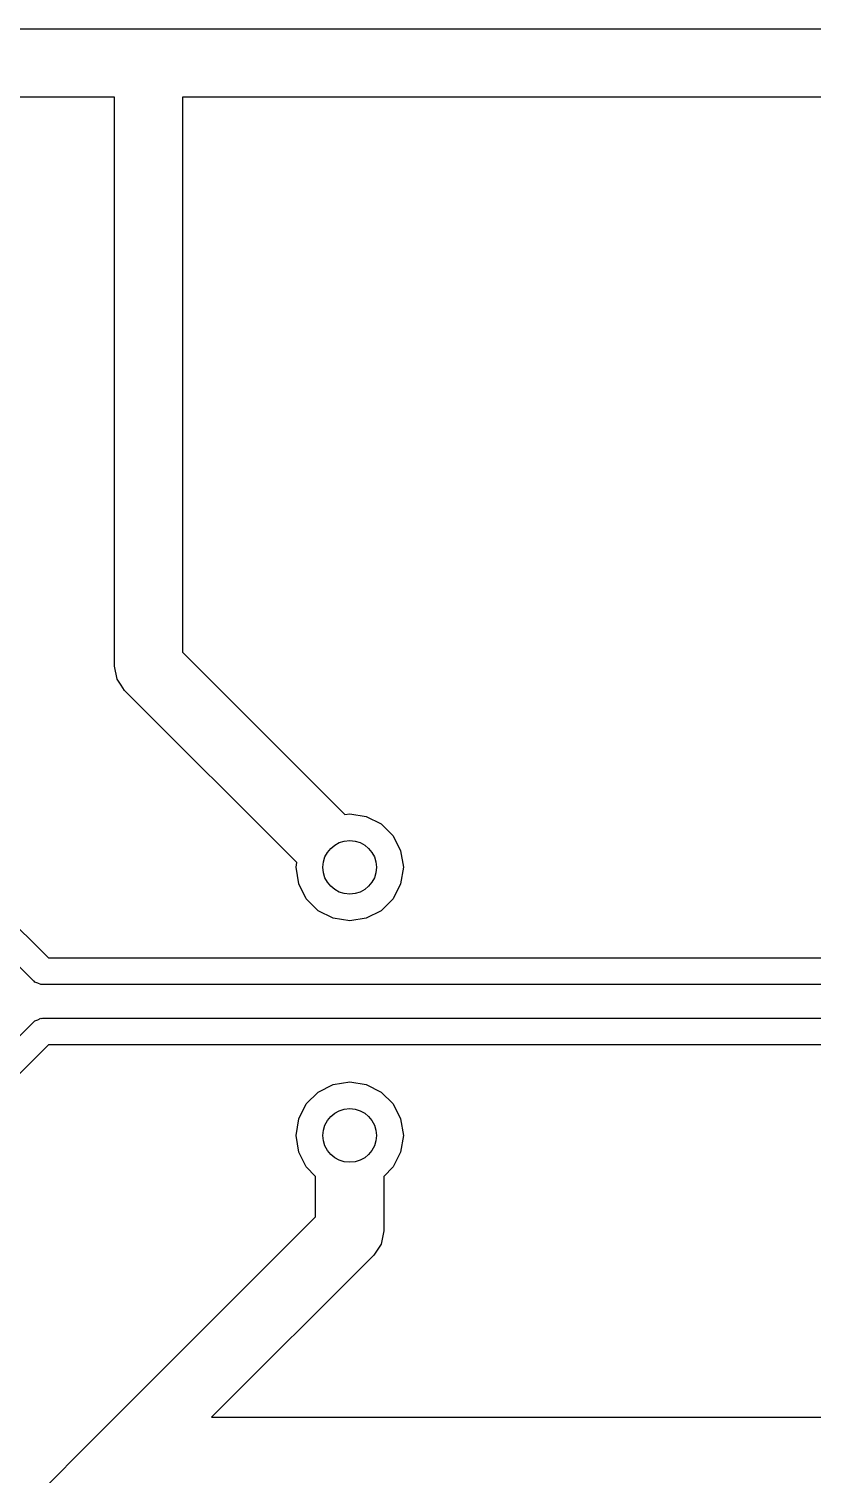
# Model space of a CAD drawing. Extents: x 96 to 198, y -147 to -47.
# Drawn here: x 117.11 to 122.95, y -118.03 to -107.25 of the extents above; entities that cross this region are included whole.
import ezdxf

# ---------------------------------------------------------------- set-up
doc = ezdxf.new("R2010")
doc.units = 0
doc.layers.add('BLACK', color=7, linetype='CONTINUOUS')

msp = doc.modelspace()

# ---------------------------------------------------------------- linework, layer by layer
at = {"layer": 'BLACK', "linetype": 'CONTINUOUS'}
for p, q in [((114.7, -107.246), (118, -107.246)), ((118, -107.246), (128.446, -107.246)), ((117.746, -107.754), (114.7, -107.754)), ((117.746, -112), (117.746, -107.754)), ((128.595, -107.754), (118.254, -107.754)), ((118.254, -107.754), (118.254, -111.895)), ((118.254, -111.895), (119.465, -113.106)), ((117.765, -112.097), (117.746, -112)), ((117.795, -112.142), (117.765, -112.097)), ((117.82, -112.18), (117.795, -112.142)), ((119.106, -113.465), (117.82, -112.18)), ((119.465, -113.106), (119.5, -113.1)), ((119.5, -113.1), (119.624, -113.12)), ((119.624, -113.12), (119.735, -113.176)), ((119.735, -113.176), (119.824, -113.265)), ((119.824, -113.265), (119.88, -113.376)), ((119.88, -113.376), (119.9, -113.5)), ((119.1, -113.5), (119.106, -113.465)), ((119.12, -113.624), (119.1, -113.5)), ((119.9, -113.5), (119.88, -113.624)), ((119.176, -113.735), (119.12, -113.624)), ((119.88, -113.624), (119.824, -113.735)), ((116.907, -113.829), (117.253, -114.175)), ((119.265, -113.824), (119.176, -113.735)), ((119.376, -113.88), (119.265, -113.824)), ((119.735, -113.824), (119.624, -113.88)), ((119.824, -113.735), (119.735, -113.824)), ((119.5, -113.9), (119.376, -113.88)), ((119.624, -113.88), (119.5, -113.9)), ((117.141, -114.346), (116.795, -114)), ((117.253, -114.175), (132.85, -114.175)), ((117.148, -114.349), (117.141, -114.346)), ((117.153, -114.356), (117.148, -114.349)), ((117.175, -114.363), (117.153, -114.356)), ((117.196, -114.374), (117.175, -114.363)), ((117.204, -114.373), (117.196, -114.374)), ((117.211, -114.375), (117.204, -114.373)), ((132.95, -114.375), (117.211, -114.375)), ((116.795, -115), (117.141, -114.654)), ((117.141, -114.654), (117.148, -114.651)), ((117.148, -114.651), (117.153, -114.644)), ((117.153, -114.644), (117.175, -114.637)), ((117.175, -114.637), (117.196, -114.626)), ((117.196, -114.626), (117.204, -114.627)), ((117.204, -114.627), (117.211, -114.625)), ((117.211, -114.625), (133.25, -114.625)), ((117.253, -114.825), (116.907, -115.171)), ((133.611, -114.825), (117.253, -114.825)), ((119.265, -115.176), (119.376, -115.12)), ((119.376, -115.12), (119.5, -115.1)), ((119.5, -115.1), (119.624, -115.12)), ((119.624, -115.12), (119.735, -115.176)), ((119.176, -115.265), (119.265, -115.176)), ((119.735, -115.176), (119.824, -115.265)), ((119.12, -115.376), (119.176, -115.265)), ((119.824, -115.265), (119.88, -115.376)), ((119.1, -115.5), (119.12, -115.376)), ((119.88, -115.376), (119.9, -115.5)), ((119.12, -115.624), (119.1, -115.5)), ((119.9, -115.5), (119.88, -115.624)), ((119.176, -115.735), (119.12, -115.624)), ((119.88, -115.624), (119.824, -115.735)), ((119.246, -115.805), (119.176, -115.735)), ((119.824, -115.735), (119.754, -115.805)), ((119.246, -116.107), (119.246, -115.805)), ((119.754, -115.805), (119.754, -116.212)), ((117.677, -117.677), (119.246, -116.107)), ((119.735, -116.31), (119.68, -116.392)), ((119.754, -116.212), (119.735, -116.31)), ((119.68, -116.392), (118.469, -117.602)), ((118.469, -117.602), (124.396, -117.602)), ((116.77, -118.583), (117.677, -117.677)), ((117.677, -117.677), (117.677, -117.677))]:
    msp.add_line(p, q, dxfattribs=at)
at = {"layer": 'BLACK'}
for centre in [(119.5, -113.5), (119.5, -115.5)]:
    msp.add_circle(centre, 0.2, dxfattribs=at)

doc.saveas('drawing.dxf')
